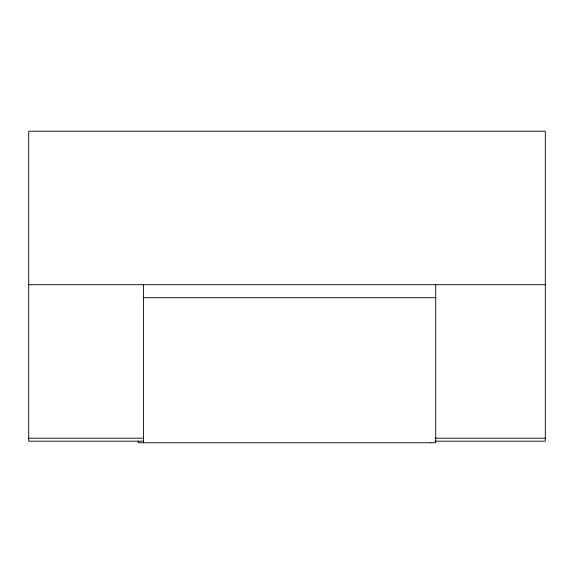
<?xml version="1.0" encoding="UTF-8"?>
<svg xmlns="http://www.w3.org/2000/svg" width="574" height="574" viewBox="0 0 574 574"><rect width="100%" height="100%" fill="white"/><g stroke="black" fill="none" stroke-linecap="round" stroke-linejoin="round"><path stroke-width="0.86" d="M28.7 284.718L545.3 284.718M143.414 297.712L435.702 297.712M28.7 438.199L143.5 438.199M434.984 438.199L545.3 438.199M143.5 441.191L28.7 441.191L28.7 131.231L545.3 131.231L545.3 441.191L434.984 441.191M435.702 284.718L435.702 442.769L138.298 442.769L138.298 441.083M430.586 442.389L430.586 442.769M143.414 284.718L143.414 442.769"/></g></svg>
